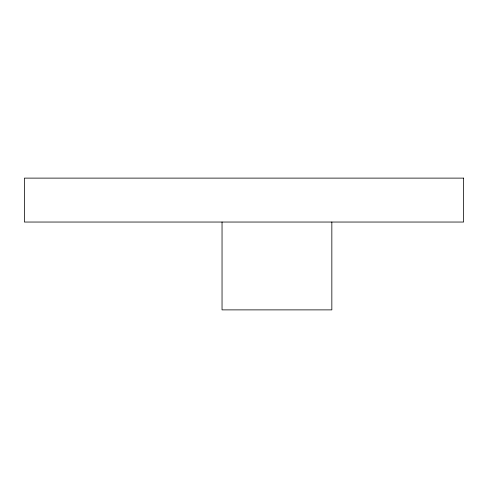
<?xml version="1.0" encoding="UTF-8"?>
<svg xmlns="http://www.w3.org/2000/svg" width="488" height="488" viewBox="0 0 488 488"><rect width="100%" height="100%" fill="white"/><g stroke="black" fill="none" stroke-linecap="round" stroke-linejoin="round"><path stroke-width="0.73" d="M331.84 222.04L331.84 309.88L222.04 309.88L222.04 222.04M463.6 178.12L24.4 178.12L24.4 222.04L463.6 222.04L463.6 178.12"/></g></svg>
